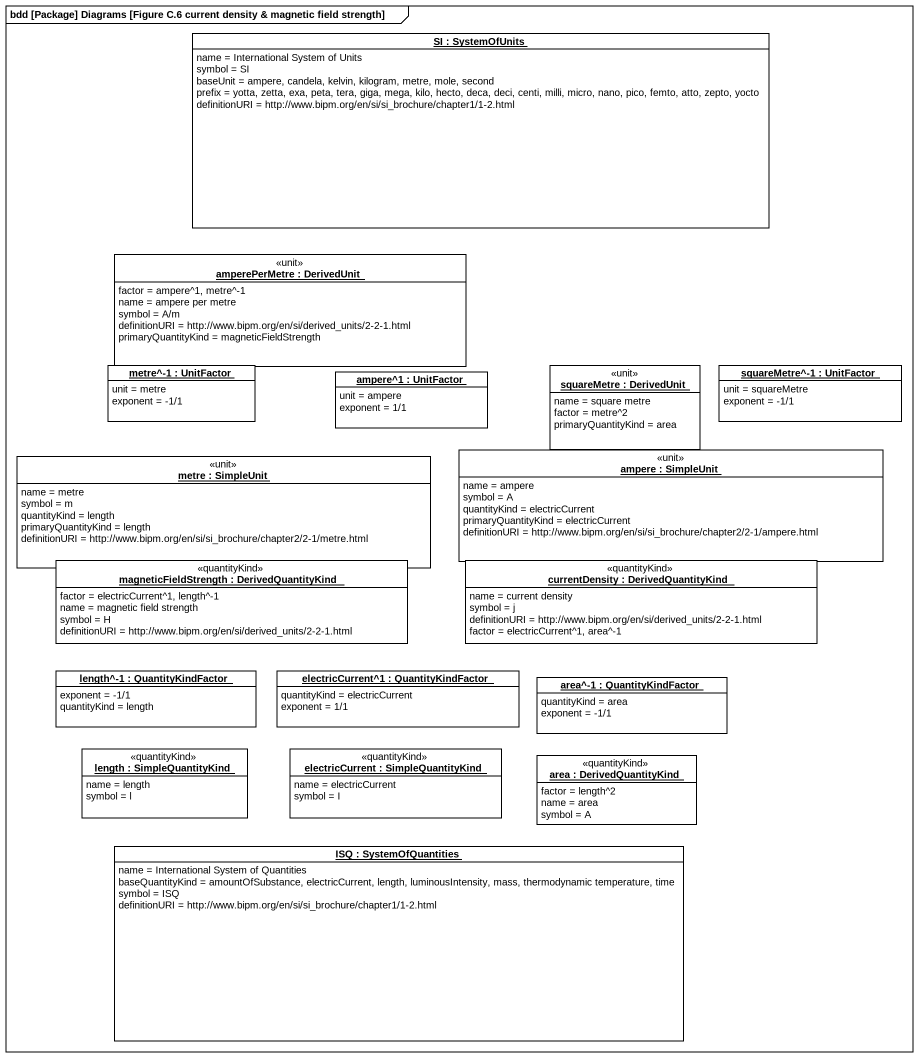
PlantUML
@startuml
mainframe bdd [Package] Diagrams [Figure C.6 current density & magnetic field strength]
hide circle
hide empty members
object "SI : SystemOfUnits" as SI #FFFFFF {
  name = International System of Units
  symbol = SI
  baseUnit = ampere, candela, kelvin, kilogram, metre, mole, second
  prefix = yotta, zetta, exa, peta, tera, giga, mega, kilo, hecto, deca, deci, centi, milli, micro, nano, pico, femto, atto, zepto, yocto
  definitionURI = http://www.bipm.org/en/si/si_brochure/chapter1/1-2.html
}
object "amperePerMetre : DerivedUnit" as amperePerMetre <<unit>> #FFFFFF {
  factor = ampere^1, metre^-1
  name = ampere per metre
  symbol = A/m
  definitionURI = http://www.bipm.org/en/si/derived_units/2-2-1.html
  primaryQuantityKind = magneticFieldStrength
}
object "metre^-1 : UnitFactor" as metre_1 #FFFFFF {
  unit = metre
  exponent = -1/1
}
object "ampere^1 : UnitFactor" as ampere_1 #FFFFFF {
  unit = ampere
  exponent = 1/1
}
object "squareMetre : DerivedUnit" as squareMetre <<unit>> #FFFFFF {
  name = square metre
  factor = metre^2
  primaryQuantityKind = area
}
object "squareMetre^-1 : UnitFactor" as squareMetre_1 #FFFFFF {
  unit = squareMetre
  exponent = -1/1
}
object "metre : SimpleUnit" as metre <<unit>> #FFFFFF {
  name = metre
  symbol = m
  quantityKind = length
  primaryQuantityKind = length
  definitionURI = http://www.bipm.org/en/si/si_brochure/chapter2/2-1/metre.html
}
object "ampere : SimpleUnit" as ampere <<unit>> #FFFFFF {
  name = ampere
  symbol = A
  quantityKind = electricCurrent
  primaryQuantityKind = electricCurrent
  definitionURI = http://www.bipm.org/en/si/si_brochure/chapter2/2-1/ampere.html
}
object "magneticFieldStrength : DerivedQuantityKind" as magneticFieldStrength <<quantityKind>> #FFFFFF {
  factor = electricCurrent^1, length^-1
  name = magnetic field strength
  symbol = H
  definitionURI = http://www.bipm.org/en/si/derived_units/2-2-1.html
}
object "currentDensity : DerivedQuantityKind" as currentDensity <<quantityKind>> #FFFFFF {
  name = current density
  symbol = j
  definitionURI = http://www.bipm.org/en/si/derived_units/2-2-1.html
  factor = electricCurrent^1, area^-1
}
object "length^-1 : QuantityKindFactor" as length_1 #FFFFFF {
  exponent = -1/1
  quantityKind = length
}
object "electricCurrent^1 : QuantityKindFactor" as electricCurrent_1 #FFFFFF {
  quantityKind = electricCurrent
  exponent = 1/1
}
object "area^-1 : QuantityKindFactor" as area_1 #FFFFFF {
  quantityKind = area
  exponent = -1/1
}
object "length : SimpleQuantityKind" as length <<quantityKind>> #FFFFFF {
  name = length
  symbol = l
}
object "electricCurrent : SimpleQuantityKind" as electricCurrent <<quantityKind>> #FFFFFF {
  name = electricCurrent
  symbol = I
}
object "area : DerivedQuantityKind" as area <<quantityKind>> #FFFFFF {
  factor = length^2
  name = area
  symbol = A
}
object "ISQ : SystemOfQuantities" as ISQ #FFFFFF {
  name = International System of Quantities
  baseQuantityKind = amountOfSubstance, electricCurrent, length, luminousIntensity, mass, thermodynamic temperature, time
  symbol = ISQ
  definitionURI = http://www.bipm.org/en/si/si_brochure/chapter1/1-2.html
}
@enduml
